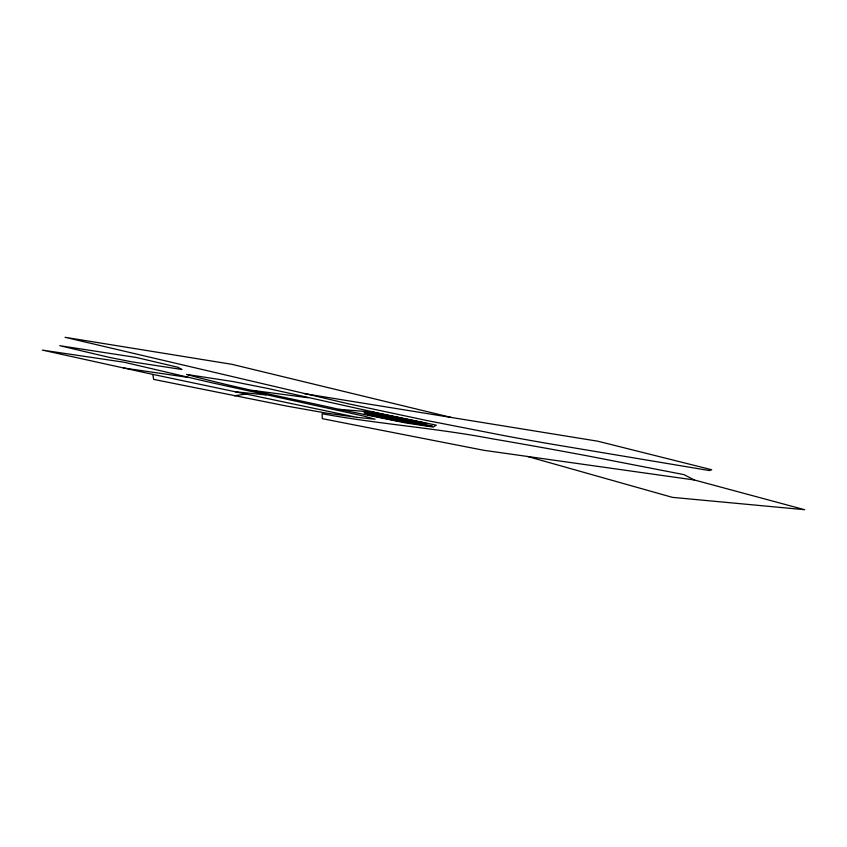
<?xml version="1.0" encoding="UTF-8"?>
<svg xmlns="http://www.w3.org/2000/svg" width="847" height="847" viewBox="0 0 847 847"><rect width="100%" height="100%" fill="white"/><g stroke="black" fill="none" stroke-linecap="round" stroke-linejoin="round"><path stroke-width="1.27" d="M234.439 395.782L245.99 394.014M374.967 415.03L377.603 414.691M373.04 415.877L376.449 415.432L370.721 414.236M383.395 414.532L380.663 414.882L374.935 413.696M385.914 417.306L388.551 416.968M398.27 417.92L399.329 417.793M410.456 422.844L411.483 422.717M418.429 421.817L415.697 422.177L424.336 423.966M339.022 409.323L374.363 412.224L268.181 388.54L233.094 381.563L186.742 374.459C236.779 388.212 288.287 397.825 339.022 409.323L405.639 422.918L433.23 427.079L436.279 425.173L373.792 412.182M356.555 417.306L375.02 419.201L364.041 416.131L211.178 382.632L124.53 362.304L42.35 350.107L152.767 374.385L356.555 417.306L326.021 413.05L286.879 406.105L153.688 379.403L152.767 374.385M235.127 391.727L266.053 394.956M252.628 390.382L308.043 397.73M694.424 480.005L483.933 450.318L322.336 418.683L322.061 413.717C378.482 424.114 435.856 427.989 492.223 438.799A345.322 13.256 11.5 0 1 588.856 456.141L683.953 474.616L694.424 480.005L804.65 509.703L672.412 497.358L527.501 456.459M123.493 367.969L188.733 377.476M304.359 393.654L597.834 441.213L711.713 469.746L709.479 470.561L556.564 444.961A190.395 7.305 11.5 0 1 505.426 435.877L426.306 420.408L348.159 403.744L65.071 337.297L231.972 364.326L451.356 417.476M392.881 419.996L420.461 424.474M399.297 419.265L421.192 423.818M396.862 419.583L364.019 412.754L366.645 412.415L399.498 419.244L396.671 419.614L418.566 424.167L421.393 423.796L432.341 426.073L429.704 426.412L418.757 424.135M373.051 412.32L372.002 412.457L425.596 423.256L373.051 412.32M377.667 413.347L367.312 414.681L394.12 420.26L420.271 424.495L427.068 423.616L377.667 413.347M181.798 369.472L131.158 361.711L109.252 357.36L59.735 345.692L136.261 357.466L178.018 367.302L181.798 369.472"/></g></svg>
